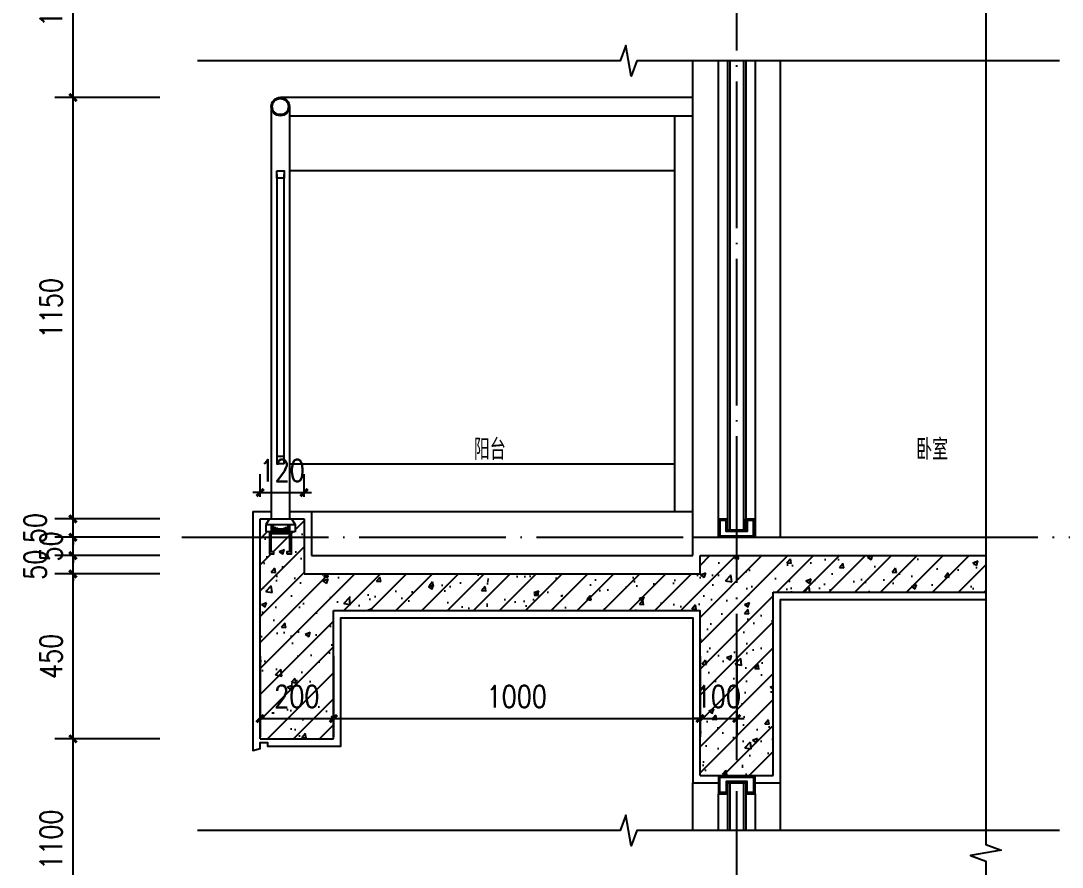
# Model space of a CAD drawing. Extents: x 718358 to 1668613, y -348838 to -159582.
# Drawn here: x 851116 to 853957, y -328353 to -326043 of the extents above; entities that cross this region are included whole.
import ezdxf

# ---------------------------------------------------------------- set-up
doc = ezdxf.new("R2010")
doc.units = 0
doc.header["$LTSCALE"] = 1000
doc.linetypes.add('DOTE', pattern=[2.42, 2, -0.2, 0.02, -0.2])
for name, color, linetype in [('建-可见线', 7, 'Continuous'), ('建-图例填充', 251, 'Continuous'), ('建-墙体', 2, 'Continuous'), ('建-尺寸', 73, 'Continuous'), ('建-房间名', 7, 'Continuous'), ('建-楼梯-护栏', 163, 'Continuous'), ('建-符号', 3, 'Continuous'), ('建-轮廓线', 7, 'Continuous'), ('建-轴网', 14, 'DOTE'), ('建-门窗剖', 4, 'Continuous')]:
    doc.layers.add(name, color=color, linetype=linetype)
doc.styles.add('_TCH_SPACE', font='gt单线西文.shx', dxfattribs={"width": 0.8, "height": 5, "bigfont": 'gt单线中文.shx'})
doc.styles.add('DIM_FONT', font='SIMPLEX.shx', dxfattribs={"width": 0.8, "bigfont": 'GBCBIG.shx'})
doc.dimstyles.new('DIMN20', dxfattribs={"dimscale": 0.2, "dimtxt": 300, "dimasz": 100, "dimexe": 250, "dimexo": 300, "dimgap": 150, "dimtad": 1, "dimdec": 0, "dimzin": 0, "dimdsep": 46, "dimtxsty": 'DIM_FONT', "dimblk": 'ARCHTICK', "dimcen": 0.09, "dimdle": 1, "dimclrt": 7, "dimazin": 2, "dimtfac": 1, "dimtdec": 0, "dimtix": 1, "dimtmove": 2, "dimatfit": 3, "dimldrblk": 'ARCHTICK', "dimfxl": 1, "dimtolj": 1, "dimtzin": 0, "dimarcsym": 0})

# ---------------------------------------------------------------- blocks, each defined once
blk = doc.blocks.new('ghgdfsdsa')
at = {"layer": '建-楼梯-护栏'}
for p, q in [((915644.9, -350305.3), (915644.9, -351430.3)), ((915694.9, -350305.3), (915694.9, -351430.3)), ((915659.9, -350490.3), (915659.9, -351280.3)), ((915679.9, -351280.3), (915679.9, -350490.3)), ((915679.9, -351260.3), (915659.9, -351260.3)), ((915679.9, -351280.3), (915659.9, -351280.3)), ((915639.9, -351430.3), (915629.9, -351445.3)), ((915639.9, -351430.3), (915699.9, -351430.3)), ((915699.9, -351430.3), (915709.9, -351445.3)), ((915629.9, -351445.3), (915629.9, -351465.3)), ((915629.9, -351445.3), (915709.9, -351445.3)), ((915709.9, -351465.3), (915629.9, -351465.3)), ((915644.9, -351445.3), (915644.9, -351465.3)), ((915644.9, -351450.3), (915644.9, -351455.3)), ((915644.9, -351460.3), (915644.9, -351465.3)), ((915649.9, -351449.2), (915649.9, -351465.3)), ((915654.9, -351452.1), (915654.9, -351465.3)), ((915659.9, -351454), (915659.9, -351465.3)), ((915664.9, -351455.1), (915664.9, -351465.3)), ((915669.9, -351455.5), (915669.9, -351465.3)), ((915674.9, -351455.1), (915674.9, -351465.3)), ((915679.9, -351454), (915679.9, -351465.3)), ((915684.9, -351452.1), (915684.9, -351465.3)), ((915689.9, -351449.2), (915689.9, -351465.3)), ((915694.9, -351445.3), (915694.9, -351465.3)), ((915694.9, -351450.3), (915694.9, -351455.3)), ((915694.9, -351460.3), (915694.9, -351465.3)), ((915709.9, -351445.3), (915709.9, -351465.3))]:
    blk.add_line(p, q, dxfattribs=at)
for points in [[(915659.9, -350480.3), (915679.9, -350480.3), (915679.9, -350500.3), (915659.9, -350500.3)], [(915687.4, -351525.3), (915699.9, -351525.3), (915699.9, -351465.3), (915639.9, -351465.3), (915639.9, -351525.3), (915652.4, -351525.3), (915652.4, -351520.3), (915644.9, -351520.3), (915644.9, -351470.3), (915694.9, -351470.3), (915694.9, -351520.3), (915687.4, -351520.3)]]:
    blk.add_lwpolyline(points, close=True, dxfattribs=at)
for radius in [25, 22]:
    blk.add_circle((915669.9, -350305.3), radius, dxfattribs=at)
blk = doc.blocks.new('ghgdfsdf')
at = {"layer": '建-门窗剖'}
for p, q in [((916939.9, -349800.3), (916939.9, -349930.3)), ((916945.9, -349800.3), (916945.9, -349930.3)), ((916983.9, -349800.3), (916983.9, -349930.3)), ((916989.9, -349800.3), (916989.9, -349930.3)), ((916914.9, -349930.3), (916914.9, -349830.3)), ((917014.9, -349830.3), (917014.9, -349930.3))]:
    blk.add_line(p, q, dxfattribs=at)
blk.add_lwpolyline([(916914.9, -349780.3), (916914.9, -349830.3), (916919.9, -349830.3), (916919.9, -349830.3), (916939.9, -349830.3), (916939.9, -349800.3), (916989.9, -349800.3), (916989.9, -349830.3), (917009.9, -349830.3), (917009.9, -349830.3), (917014.9, -349830.3), (917014.9, -349780.3)], dxfattribs=at)
blk.add_lwpolyline([(916935.9, -349826.3), (916918.9, -349826.3), (916918.9, -349784.3), (917010.9, -349784.3), (917010.9, -349826.3), (916993.9, -349826.3), (916993.9, -349796.3), (916935.9, -349796.3)], close=True, dxfattribs=at)
blk = doc.blocks.new('ghgdfd')
at = {"layer": '建-门窗剖'}
for p, q in [((916914.9, -351380.3), (916914.9, -350130.3)), ((916939.9, -350130.3), (916939.9, -351380.3)), ((916945.9, -350130.3), (916945.9, -351410.3)), ((916983.9, -350130.3), (916983.9, -351410.3)), ((916989.9, -350130.3), (916989.9, -351380.3)), ((917014.9, -350130.3), (917014.9, -351380.3))]:
    blk.add_line(p, q, dxfattribs=at)
blk.add_lwpolyline([(916914.9, -351430.3), (916914.9, -351380.3), (916919.9, -351380.3), (916919.9, -351380.3), (916939.9, -351380.3), (916939.9, -351410.3), (916989.9, -351410.3), (916989.9, -351380.3), (917009.9, -351380.3), (917009.9, -351380.3), (917014.9, -351380.3), (917014.9, -351430.3)], dxfattribs=at)
blk.add_lwpolyline([(916935.9, -351384.3), (916918.9, -351384.3), (916918.9, -351426.3), (917010.9, -351426.3), (917010.9, -351384.3), (916993.9, -351384.3), (916993.9, -351414.3), (916935.9, -351414.3)], close=True, dxfattribs=at)
blk = doc.blocks.new('_ArchTick')
at = {"color": 0, "linetype": 'ByBlock', "const_width": 0.4}
blk.add_lwpolyline([(-0.5, -0.5), (0.5, 0.5)], dxfattribs=at)
blk = doc.blocks.new('*D1433')
at = {"layer": 'Defpoints', "color": 0, "transparency": 16777216}
for p in [(851768.6, -327717.2), (851968.6, -327717.2), (851968.6, -327947)]:
    blk.add_point(p, dxfattribs=at)
at = {"layer": '建-尺寸', "color": 0, "lineweight": -2, "transparency": 16777216}
for p, q in [((851768.6, -327777.2), (851768.6, -327997)), ((851968.6, -327777.2), (851968.6, -327997)), ((851768.4, -327947), (851968.8, -327947))]:
    blk.add_line(p, q, dxfattribs=at)
at = {"layer": '建-尺寸', "color": 0, "lineweight": -2, "transparency": 16777216, "xscale": 20, "yscale": 20, "zscale": 20, "rotation": 180}
blk.add_blockref('_ArchTick', (851768.6, -327947), dxfattribs=at)
at = {"layer": '建-尺寸', "color": 0, "lineweight": -2, "transparency": 16777216, "xscale": 20, "yscale": 20, "zscale": 20}
blk.add_blockref('_ArchTick', (851968.6, -327947), dxfattribs=at)
at = {"layer": '建-尺寸', "color": 7, "transparency": 16777216, "insert": (851868.6, -327887), "char_height": 60, "attachment_point": 5, "style": 'DIM_FONT'}
blk.add_mtext('\\A1;200', dxfattribs=at)
blk = doc.blocks.new('*D1434')
at = {"layer": 'Defpoints', "color": 0, "transparency": 16777216}
for p in [(851968.6, -327717.2), (852968.6, -327717.2), (852968.6, -327947)]:
    blk.add_point(p, dxfattribs=at)
at = {"layer": '建-尺寸', "color": 0, "lineweight": -2, "transparency": 16777216}
for p, q in [((851968.6, -327777.2), (851968.6, -327997)), ((852968.6, -327777.2), (852968.6, -327997)), ((851968.4, -327947), (852968.8, -327947))]:
    blk.add_line(p, q, dxfattribs=at)
at = {"layer": '建-尺寸', "color": 0, "lineweight": -2, "transparency": 16777216, "xscale": 20, "yscale": 20, "zscale": 20, "rotation": 180}
blk.add_blockref('_ArchTick', (851968.6, -327947), dxfattribs=at)
at = {"layer": '建-尺寸', "color": 0, "lineweight": -2, "transparency": 16777216, "xscale": 20, "yscale": 20, "zscale": 20}
blk.add_blockref('_ArchTick', (852968.6, -327947), dxfattribs=at)
at = {"layer": '建-尺寸', "color": 7, "transparency": 16777216, "insert": (852468.6, -327887), "char_height": 60, "attachment_point": 5, "style": 'DIM_FONT'}
blk.add_mtext('\\A1;1000', dxfattribs=at)
blk = doc.blocks.new('*D1435')
at = {"layer": 'Defpoints', "color": 0, "transparency": 16777216}
for p in [(852968.6, -327717.2), (853068.6, -327717.2), (853068.6, -327947)]:
    blk.add_point(p, dxfattribs=at)
at = {"layer": '建-尺寸', "color": 0, "lineweight": -2, "transparency": 16777216}
for p, q in [((852968.6, -327777.2), (852968.6, -327997)), ((853068.6, -327777.2), (853068.6, -327997)), ((852968.6, -327947), (852948.6, -327947)), ((852968.6, -327947), (853068.6, -327947)), ((853068.6, -327947), (853088.6, -327947))]:
    blk.add_line(p, q, dxfattribs=at)
at = {"layer": '建-尺寸', "color": 0, "lineweight": -2, "transparency": 16777216, "xscale": 20, "yscale": 20, "zscale": 20}
blk.add_blockref('_ArchTick', (852968.6, -327947), dxfattribs=at)
at = {"layer": '建-尺寸', "color": 0, "lineweight": -2, "transparency": 16777216, "xscale": 20, "yscale": 20, "zscale": 20, "rotation": 180}
blk.add_blockref('_ArchTick', (853068.6, -327947), dxfattribs=at)
at = {"layer": '建-尺寸', "color": 7, "transparency": 16777216, "insert": (853018.6, -327887), "char_height": 60, "attachment_point": 5, "style": 'DIM_FONT'}
blk.add_mtext('\\A1;100', dxfattribs=at)
blk = doc.blocks.new('*D1445')
at = {"layer": 'Defpoints', "color": 0, "transparency": 16777216}
for p in [(851257.9, -328002.5), (851554.6, -328002.5), (851554.6, -328552.5)]:
    blk.add_point(p, dxfattribs=at)
at = {"layer": '建-尺寸', "color": 0, "lineweight": -2, "transparency": 16777216}
for p, q in [((851494.6, -328002.5), (851207.9, -328002.5)), ((851257.9, -328552.7), (851257.9, -328002.3)), ((851494.6, -328552.5), (851207.9, -328552.5))]:
    blk.add_line(p, q, dxfattribs=at)
at = {"layer": '建-尺寸', "color": 0, "lineweight": -2, "transparency": 16777216, "xscale": 20, "yscale": 20, "zscale": 20}
for p, rotation in [((851257.9, -328002.5), 90), ((851257.9, -328552.5), 270)]:
    blk.add_blockref('_ArchTick', p, dxfattribs=dict(at, rotation=rotation))
at = {"layer": '建-尺寸', "color": 7, "transparency": 16777216, "insert": (851197.9, -328277.5), "char_height": 60, "attachment_point": 5, "rotation": 90, "style": 'DIM_FONT'}
blk.add_mtext('\\A1;1100', dxfattribs=at)
blk = doc.blocks.new('*D1446')
at = {"layer": 'Defpoints', "color": 0, "transparency": 16777216}
for p in [(851257.9, -327552.5), (851554.6, -327552.5), (851554.6, -328002.5)]:
    blk.add_point(p, dxfattribs=at)
at = {"layer": '建-尺寸', "color": 0, "lineweight": -2, "transparency": 16777216}
for p, q in [((851494.6, -327552.5), (851207.9, -327552.5)), ((851257.9, -328002.7), (851257.9, -327552.3)), ((851494.6, -328002.5), (851207.9, -328002.5))]:
    blk.add_line(p, q, dxfattribs=at)
at = {"layer": '建-尺寸', "color": 0, "lineweight": -2, "transparency": 16777216, "xscale": 20, "yscale": 20, "zscale": 20}
for p, rotation in [((851257.9, -327552.5), 90), ((851257.9, -328002.5), 270)]:
    blk.add_blockref('_ArchTick', p, dxfattribs=dict(at, rotation=rotation))
at = {"layer": '建-尺寸', "color": 7, "transparency": 16777216, "insert": (851197.9, -327777.5), "char_height": 60, "attachment_point": 5, "rotation": 90, "style": 'DIM_FONT'}
blk.add_mtext('\\A1;450', dxfattribs=at)
blk = doc.blocks.new('*D1447')
at = {"layer": 'Defpoints', "color": 0, "transparency": 16777216}
for p in [(851257.9, -327502.5), (851554.6, -327502.5), (851554.6, -327552.5)]:
    blk.add_point(p, dxfattribs=at)
at = {"layer": '建-尺寸', "color": 0, "lineweight": -2, "transparency": 16777216}
for p, q in [((851257.9, -327502.5), (851257.9, -327482.5)), ((851494.6, -327502.5), (851207.9, -327502.5)), ((851257.9, -327552.5), (851257.9, -327502.5)), ((851494.6, -327552.5), (851207.9, -327552.5)), ((851257.9, -327552.5), (851257.9, -327572.5))]:
    blk.add_line(p, q, dxfattribs=at)
at = {"layer": '建-尺寸', "color": 0, "lineweight": -2, "transparency": 16777216, "xscale": 20, "yscale": 20, "zscale": 20}
for p, rotation in [((851257.9, -327502.5), 270), ((851257.9, -327552.5), 90)]:
    blk.add_blockref('_ArchTick', p, dxfattribs=dict(at, rotation=rotation))
at = {"layer": '建-尺寸', "color": 7, "transparency": 16777216, "insert": (851154.9, -327527.5), "char_height": 60, "attachment_point": 5, "rotation": 90, "style": 'DIM_FONT'}
blk.add_mtext('\\A1;50', dxfattribs=at)
blk = doc.blocks.new('*D1448')
at = {"layer": 'Defpoints', "color": 0, "transparency": 16777216}
for p in [(851257.9, -327452.5), (851554.6, -327452.5), (851554.6, -327502.5)]:
    blk.add_point(p, dxfattribs=at)
at = {"layer": '建-尺寸', "color": 0, "lineweight": -2, "transparency": 16777216}
for p, q in [((851257.9, -327452.5), (851257.9, -327432.5)), ((851494.6, -327452.5), (851207.9, -327452.5)), ((851257.9, -327502.5), (851257.9, -327452.5)), ((851494.6, -327502.5), (851207.9, -327502.5)), ((851257.9, -327502.5), (851257.9, -327522.5))]:
    blk.add_line(p, q, dxfattribs=at)
at = {"layer": '建-尺寸', "color": 0, "lineweight": -2, "transparency": 16777216, "xscale": 20, "yscale": 20, "zscale": 20}
for p, rotation in [((851257.9, -327452.5), 270), ((851257.9, -327502.5), 90)]:
    blk.add_blockref('_ArchTick', p, dxfattribs=dict(at, rotation=rotation))
at = {"layer": '建-尺寸', "color": 7, "transparency": 16777216, "insert": (851197.9, -327477.5), "char_height": 60, "attachment_point": 5, "rotation": 90, "style": 'DIM_FONT'}
blk.add_mtext('\\A1;50', dxfattribs=at)
blk = doc.blocks.new('*D1449')
at = {"layer": 'Defpoints', "color": 0, "transparency": 16777216}
for p in [(851257.9, -327402.5), (851554.6, -327402.5), (851554.6, -327452.5)]:
    blk.add_point(p, dxfattribs=at)
at = {"layer": '建-尺寸', "color": 0, "lineweight": -2, "transparency": 16777216}
for p, q in [((851494.6, -327402.5), (851207.9, -327402.5)), ((851257.9, -327402.5), (851257.9, -327382.5)), ((851257.9, -327452.5), (851257.9, -327402.5)), ((851494.6, -327452.5), (851207.9, -327452.5)), ((851257.9, -327452.5), (851257.9, -327472.5))]:
    blk.add_line(p, q, dxfattribs=at)
at = {"layer": '建-尺寸', "color": 0, "lineweight": -2, "transparency": 16777216, "xscale": 20, "yscale": 20, "zscale": 20}
for p, rotation in [((851257.9, -327402.5), 270), ((851257.9, -327452.5), 90)]:
    blk.add_blockref('_ArchTick', p, dxfattribs=dict(at, rotation=rotation))
at = {"layer": '建-尺寸', "color": 7, "transparency": 16777216, "insert": (851154.9, -327427.5), "char_height": 60, "attachment_point": 5, "rotation": 90, "style": 'DIM_FONT'}
blk.add_mtext('\\A1;50', dxfattribs=at)
blk = doc.blocks.new('*D1450')
at = {"layer": 'Defpoints', "color": 0, "transparency": 16777216}
for p in [(851257.9, -326252.5), (851554.6, -326252.5), (851554.6, -327402.5)]:
    blk.add_point(p, dxfattribs=at)
at = {"layer": '建-尺寸', "color": 0, "lineweight": -2, "transparency": 16777216}
for p, q in [((851494.6, -326252.5), (851207.9, -326252.5)), ((851257.9, -327402.7), (851257.9, -326252.3)), ((851494.6, -327402.5), (851207.9, -327402.5))]:
    blk.add_line(p, q, dxfattribs=at)
at = {"layer": '建-尺寸', "color": 0, "lineweight": -2, "transparency": 16777216, "xscale": 20, "yscale": 20, "zscale": 20}
for p, rotation in [((851257.9, -326252.5), 90), ((851257.9, -327402.5), 270)]:
    blk.add_blockref('_ArchTick', p, dxfattribs=dict(at, rotation=rotation))
at = {"layer": '建-尺寸', "color": 7, "transparency": 16777216, "insert": (851197.9, -326827.5), "char_height": 60, "attachment_point": 5, "rotation": 90, "style": 'DIM_FONT'}
blk.add_mtext('\\A1;1150', dxfattribs=at)
blk = doc.blocks.new('*D1451')
at = {"layer": 'Defpoints', "color": 0, "transparency": 16777216}
for p in [(851257.9, -325702.5), (851554.6, -325702.5), (851554.6, -326252.5)]:
    blk.add_point(p, dxfattribs=at)
at = {"layer": '建-尺寸', "color": 0, "lineweight": -2, "transparency": 16777216}
for p, q in [((851494.6, -325702.5), (851207.9, -325702.5)), ((851257.9, -326252.7), (851257.9, -325702.3)), ((851494.6, -326252.5), (851207.9, -326252.5))]:
    blk.add_line(p, q, dxfattribs=at)
at = {"layer": '建-尺寸', "color": 0, "lineweight": -2, "transparency": 16777216, "xscale": 20, "yscale": 20, "zscale": 20}
for p, rotation in [((851257.9, -325702.5), 90), ((851257.9, -326252.5), 270)]:
    blk.add_blockref('_ArchTick', p, dxfattribs=dict(at, rotation=rotation))
at = {"layer": '建-尺寸', "color": 7, "transparency": 16777216, "insert": (851197.9, -325977.5), "char_height": 60, "attachment_point": 5, "rotation": 90, "style": 'DIM_FONT'}
blk.add_mtext('\\A1;1100', dxfattribs=at)
blk = doc.blocks.new('*D2991')
at = {"layer": 'Defpoints', "color": 0, "transparency": 16777216}
for p in [(851888.6, -327330.4), (851768.6, -327402.5), (851888.6, -327402.5)]:
    blk.add_point(p, dxfattribs=at)
at = {"layer": '建-尺寸', "color": 0, "lineweight": -2, "transparency": 16777216}
for p, q in [((851768.6, -327342.5), (851768.6, -327280.4)), ((851888.6, -327342.5), (851888.6, -327280.4)), ((851768.6, -327330.4), (851748.6, -327330.4)), ((851768.6, -327330.4), (851888.6, -327330.4)), ((851888.6, -327330.4), (851908.6, -327330.4))]:
    blk.add_line(p, q, dxfattribs=at)
at = {"layer": '建-尺寸', "color": 0, "lineweight": -2, "transparency": 16777216, "xscale": 20, "yscale": 20, "zscale": 20}
blk.add_blockref('_ArchTick', (851768.6, -327330.4), dxfattribs=at)
at = {"layer": '建-尺寸', "color": 0, "lineweight": -2, "transparency": 16777216, "xscale": 20, "yscale": 20, "zscale": 20, "rotation": 180}
blk.add_blockref('_ArchTick', (851888.6, -327330.4), dxfattribs=at)
at = {"layer": '建-尺寸', "color": 7, "transparency": 16777216, "insert": (851828.6, -327270.4), "char_height": 60, "attachment_point": 5, "style": 'DIM_FONT'}
blk.add_mtext('\\A1;120', dxfattribs=at)

msp = doc.modelspace()

# ---------------------------------------------------------------- hatches: boundary and pattern name
at = {"layer": '建-图例填充'}
h = msp.add_hatch(dxfattribs=at)
h.set_pattern_fill('钢筋混凝土', color=256, scale=20, style=0)
h.set_pattern_definition([(45, (17411.246, 14387.306), (-35.355339, 35.355339), []), (50, (17411.25, 14387.31), (143.452037, -12.550427), [15, -165]), (355, (17411.25, 14387.3), (-27.750267, 150.438427), [12, -132]), (100.4514, (17423.2, 14386.26), (115.701876, 137.887908), [12.748038, -140.228422]), (46.1842, (17411.25, 14427.3), (213.44821, -33.103803), [22.5, -247.5]), (96.6356, (17429.03, 14424.55), (186.93254, 194.823574), [19.12206, -210.3426]), (351.1842, (17411.25, 14427.3), (186.93239, 194.82372), [18, -198]), (21, (17431.25, 14417.31), (119.38141, -80.523778), [15, -165]), (326, (17431.25, 14417.3), (48.663066, 145.03001), [12, -132]), (71.4514, (17441.2, 14410.6), (168.044526, 64.5061), [12.748038, -140.228422]), (37.5, (17411.246, 14387.306), (2.431971, 66.5787708), [0, -130.4, 0, -134, 0, -132.5]), (7.5, (17411.246, 14387.306), (52.6139075, 78.8823424), [0, -76.4, 0, -127.4, 0, -50.5]), (327.5, (17366.646, 14387.306), (106.7644872, -4.5109743), [0, -50, 0, -156, 0, -207]), (317.5, (17346.65, 14387.31), (116.637234, 20.020996), [0, -65, 0, -103.6, 0, -147])])
h.paths.add_polyline_path([(851968.6, -327652.5), (852968.6, -327652.5), (852968.6, -328102.5), (853168.6, -328102.5), (853168.6, -327602.5), (853748.6, -327602.5), (853748.6, -327502.5), (852968.6, -327502.5), (852968.6, -327552.5), (851888.6, -327552.5), (851888.6, -327402.5), (851853.6, -327402.5), (851863.6, -327417.5), (851863.6, -327437.5), (851853.6, -327437.5), (851853.6, -327497.5), (851841.1, -327497.5), (851841.1, -327492.5), (851848.6, -327492.5), (851848.6, -327442.5), (851798.6, -327442.5), (851798.6, -327492.5), (851806.1, -327492.5), (851806.1, -327497.5), (851793.6, -327497.5), (851793.6, -327437.5), (851783.6, -327437.5), (851783.6, -327417.5), (851793.6, -327402.5), (851768.6, -327402.5), (851768.6, -328002.5), (851968.6, -328002.5)])

# ---------------------------------------------------------------- linework, layer by layer
at = {"layer": '建-可见线'}
for p, q in [((851748.6, -327382.5), (851798.6, -327382.5)), ((851848.6, -327382.5), (851908.6, -327382.5)), ((851908.6, -327382.5), (851908.6, -327502.5)), ((852948.6, -327452.5), (853748.6, -327452.5)), ((852948.6, -327502.5), (852948.6, -327452.5)), ((851908.6, -327502.5), (852948.6, -327502.5))]:
    msp.add_line(p, q, dxfattribs=at)
for points in [[(851748.6, -327382.5), (851748.6, -328034.2), (851748.6, -328034.2), (851768.6, -328029), (851768.6, -328022.5), (851768.6, -328012.5), (851788.6, -328012.5), (851788.6, -328022.5), (851988.6, -328022.5), (851988.6, -327672.5), (852948.6, -327672.5), (852948.6, -328122.5), (853018.6, -328122.5)], [(853118.6, -328122.5), (853188.6, -328122.5), (853188.6, -327622.5), (853748.6, -327622.5)], [(853043.6, -328122.5), (853068.6, -328122.5)]]:
    msp.add_lwpolyline(points, dxfattribs=at)
at = {"layer": '建-墙体'}
for p, q in [((851768.6, -328002.5), (851768.6, -327402.5)), ((851768.6, -327402.5), (851888.6, -327402.5)), ((851888.6, -327402.5), (851888.6, -327552.5)), ((852968.6, -327502.5), (853748.6, -327502.5)), ((852968.6, -327552.5), (852968.6, -327502.5)), ((851888.6, -327552.5), (852968.6, -327552.5)), ((853168.6, -328102.5), (853168.6, -327602.5)), ((853168.6, -327602.5), (853748.6, -327602.5)), ((851968.6, -327652.5), (852968.6, -327652.5)), ((851968.6, -328002.5), (851968.6, -327652.5)), ((852968.6, -328102.5), (852968.6, -327652.5)), ((851768.6, -328002.5), (851968.6, -328002.5)), ((852968.6, -328102.5), (853168.6, -328102.5))]:
    msp.add_line(p, q, dxfattribs=at)
at = {"layer": '建-符号'}
for points in [[(853748.6, -323760.6), (853748.6, -328290.7), (853790.6, -328306), (853706.6, -328320.8), (853748.6, -328335.7), (853748.6, -332865.7)], [(853949.8, -326152.5), (852796.1, -326152.5), (852780.8, -326194.5), (852766, -326110.5), (852751.1, -326152.5), (851597.4, -326152.5)], [(853949.8, -328252.5), (852796.1, -328252.5), (852780.8, -328294.5), (852766, -328210.5), (852751.1, -328252.5), (851597.4, -328252.5)]]:
    msp.add_lwpolyline(points, dxfattribs=at)
at = {"layer": '建-轮廓线', "color": 253}
for p, q in [((852948.6, -327452.5), (852948.6, -326152.5)), ((853188.6, -327452.5), (853188.6, -326152.5)), ((852948.6, -326252.5), (851824.3, -326252.5)), ((851848.6, -326302.5), (852948.6, -326302.5)), ((852898.6, -326452.5), (851848.6, -326452.5)), ((851848.6, -327252.5), (852898.6, -327252.5)), ((851908.6, -327382.5), (852948.6, -327382.5)), ((852948.6, -328252.5), (852948.6, -328122.5)), ((853188.6, -328252.5), (853188.6, -328122.5))]:
    msp.add_line(p, q, dxfattribs=at)
msp.add_lwpolyline([(852898.6, -326302.5), (852898.6, -327382.5)], dxfattribs=at)
at = {"layer": '建-轴网', "ltscale": 0.2}
for p, q in [((853068.6, -332900.9), (853068.6, -323760.6)), ((851554.6, -327452.5), (855854.6, -327452.5))]:
    msp.add_line(p, q, dxfattribs=at)

# ---------------------------------------------------------------- block references
at = {"layer": '建-可见线'}
for name, p in [('ghgdfd', (-63896.3, 23977.8)), ('ghgdfsdsa', (-63846.3, 24027.8)), ('ghgdfsdf', (-63896.3, 21677.8))]:
    msp.add_blockref(name, p, dxfattribs=at)

# ---------------------------------------------------------------- texts
at = {"layer": '建-房间名', "style": '_TCH_SPACE', "width": 0.8}
for s, p in [('阳台', (852351.5, -327241.4)), ('卧室', (853558.2, -327241.4))]:
    msp.add_text(s, height=57.32, dxfattribs=at).set_placement(p)

# ---------------------------------------------------------------- dimensions: what is measured, and where the dimension line sits
at = {"layer": '建-尺寸'}
for p1, p2, picture, middle in [((851554.6, -326252.5), (851554.6, -325702.5), '*D1451', (851197.9, -325977.5)), ((851554.6, -328552.5), (851554.6, -328002.5), '*D1445', (851197.9, -328277.5))]:
    dim = msp.add_aligned_dim(p1=p1, p2=p2, distance=296.7, text='1100', dimstyle='DIMN20', dxfattribs=at)
    dim.commit()
    dim.dimension.update_dxf_attribs({"geometry": picture, "text_midpoint": middle})
for p1, p2, distance, picture, middle in [((851554.6, -327402.5), (851554.6, -326252.5), 296.7, '*D1450', (851197.9, -326827.5)), ((851768.6, -327402.5), (851888.6, -327402.5), 72.1, '*D2991', (851828.6, -327270.4)), ((851554.6, -327502.5), (851554.6, -327452.5), 296.7, '*D1448', (851197.9, -327477.5)), ((851554.6, -328002.5), (851554.6, -327552.5), 296.7, '*D1446', (851197.9, -327777.5)), ((851768.6, -327717.2), (851968.6, -327717.2), -229.8, '*D1433', (851868.6, -327887)), ((851968.6, -327717.2), (852968.6, -327717.2), -229.8, '*D1434', (852468.6, -327887)), ((852968.6, -327717.2), (853068.6, -327717.2), -229.8, '*D1435', (853018.6, -327887))]:
    dim = msp.add_aligned_dim(p1=p1, p2=p2, distance=distance, dimstyle='DIMN20', dxfattribs=at)
    dim.commit()
    dim.dimension.update_dxf_attribs({"geometry": picture, "text_midpoint": middle})
for base, p1, p2, picture, middle in [((851257.9, -327402.5), (851554.6, -327452.5), (851554.6, -327402.5), '*D1449', (851154.9, -327427.5)), ((851257.9, -327502.5), (851554.6, -327552.5), (851554.6, -327502.5), '*D1447', (851154.9, -327527.5))]:
    dim = msp.add_linear_dim(base=base, p1=p1, p2=p2, angle=90, dimstyle='DIMN20', dxfattribs=at)
    dim.commit()
    dim.dimension.update_dxf_attribs({"geometry": picture, "text_midpoint": middle, "dimtype": 161})

doc.saveas('drawing.dxf')
